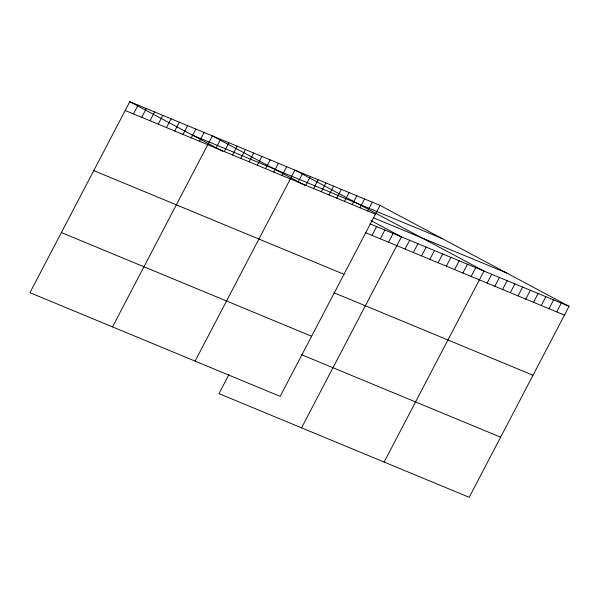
<?xml version="1.0" encoding="UTF-8"?>
<svg xmlns="http://www.w3.org/2000/svg" width="599" height="599" viewBox="0 0 599 599"><rect width="100%" height="100%" fill="white"/><g stroke="black" fill="none" stroke-linecap="round" stroke-linejoin="round"><path stroke-width="0.9" d="M380.021 205.375L129.803 101.688L29.95 292.686L280.167 396.373L380.021 205.375L569.05 306.314L469.197 497.312L218.979 393.625L228.885 374.682M133.457 113.907L138.062 105.11M141.716 117.329L146.321 108.531M149.975 120.751L154.579 111.953M158.233 124.173L162.831 115.375M166.485 127.594L171.089 118.797M174.743 131.016L179.348 122.218M183.002 134.438L187.607 125.64M191.261 137.86L195.858 129.062M199.519 141.282L204.117 132.484M112.522 326.904L212.375 135.906L305.243 185.488M216.029 148.125L220.634 139.327M224.288 151.547L228.893 142.749M232.547 154.969L237.144 146.171M240.805 158.391L245.403 149.593M249.057 161.812L253.662 153.007M257.315 165.234L261.92 156.429M265.574 168.656L270.179 159.851M273.833 172.078L278.43 163.272M282.092 175.5L286.689 166.694M195.094 361.122L294.948 170.116L483.977 271.055L384.124 462.061M298.077 182.126L302.682 173.321M305.812 185.331L310.417 176.525M313.547 188.535L318.151 179.73M321.281 191.74L325.886 182.942M329.016 194.945L333.621 186.147M336.75 198.149L341.348 189.351M344.485 201.354L349.082 192.556M352.219 204.559L356.817 195.761M359.954 207.763L364.551 198.965M367.681 210.968L372.286 202.17M372.031 235.377L376.636 226.572M380.29 238.799L384.887 229.994M388.549 242.221L393.146 233.415M301.552 427.843L401.405 236.837L371.013 220.612M405.059 249.064L409.664 240.259M413.317 252.486L417.922 243.681M421.576 255.908L426.174 247.102M429.835 259.33L434.432 250.524M438.086 262.751L442.691 253.946M446.345 266.173L450.95 257.368M454.604 269.595L459.208 260.79M462.862 273.017L467.46 264.211M471.121 276.438L475.718 267.633M487.107 283.065L491.712 274.26M494.841 286.27L499.446 277.464M502.576 289.474L507.181 280.669M510.311 292.679L514.915 283.874M518.045 295.884L522.65 287.078M525.78 299.088L530.377 290.283M533.514 302.293L538.112 293.488M541.249 305.497L545.846 296.692M548.984 308.702L553.581 299.904M556.711 311.907L561.315 303.109M192.182 134.992L442.399 238.679M125.206 110.486L375.416 214.172M373.709 217.901L506.672 273.002M370.025 223.839L569.05 306.314M365.427 232.644L564.445 315.111M93.766 170.618L343.983 274.305M333.995 292.769L533.013 375.236M61.383 232.562L311.6 336.249M301.604 354.713L500.629 437.188M129.803 101.688L222.671 151.277"/></g></svg>
